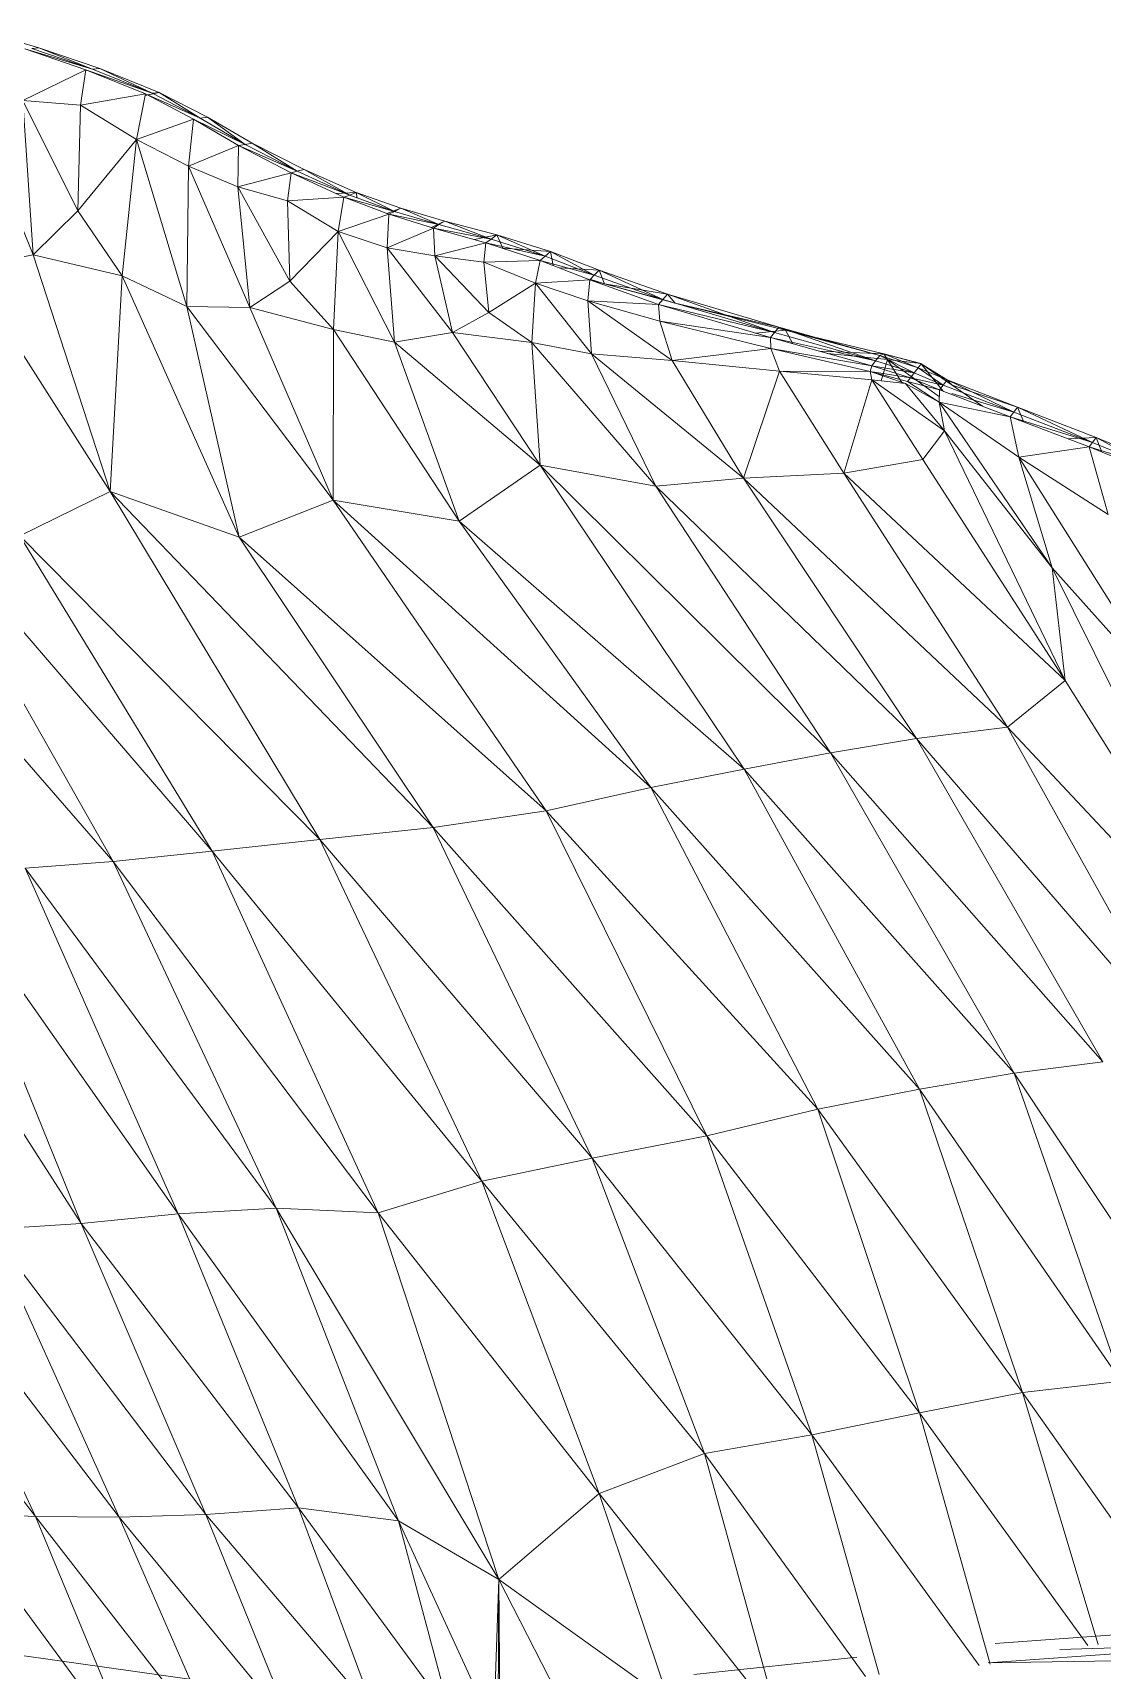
# Model space of a CAD drawing. Header units: millimetres. Extents: x -8546 to 211781, y -3000 to 31870.
# Drawn here: x -4163.8 to -4073.4, y 2579.4 to 2717.9 of the extents above; entities that cross this region are included whole.
import ezdxf

# ---------------------------------------------------------------- set-up
doc = ezdxf.new("R2010")
doc.units = ezdxf.units.MM
doc.layers.add('G-IMPT', color=8, linetype='Continuous', lineweight=9)
doc.layers.add('I-FURN', color=30, linetype='Continuous', lineweight=9)

# ---------------------------------------------------------------- blocks, each defined once
blk = doc.blocks.new('Artificial banana plant 1500mm - Family 4__C1-728657-Begane grond')
at = {"layer": 'G-IMPT'}
for p, q in [((249.51, 59.71), (245.16, 60.98)), ((249.51, 59.71), (245.16, 60.98)), ((248.33, 59.62), (254.05, 57.9)), ((248.33, 59.62), (254.05, 57.9)), ((248.33, 59.62), (253.48, 57.85)), ((248.33, 59.62), (253.48, 57.85)), ((249.51, 59.71), (248.9, 59.66)), ((249.51, 59.71), (248.9, 59.66)), ((248.9, 59.66), (254.05, 57.9)), ((254.05, 57.9), (248.9, 59.66)), ((254.66, 57.95), (249.51, 59.71)), ((254.66, 57.95), (249.51, 59.71)), ((254.05, 57.9), (249.51, 59.71)), ((254.05, 57.9), (249.51, 59.71)), ((253.48, 57.85), (248.16, 55.25)), ((253.48, 57.85), (248.16, 55.25)), ((253.48, 57.85), (253.01, 54.85)), ((253.48, 57.85), (253.01, 54.85)), ((253.48, 57.85), (259.07, 55.87)), ((253.48, 57.85), (259.07, 55.87)), ((253.48, 57.85), (258.51, 55.81)), ((253.48, 57.85), (258.51, 55.81)), ((254.66, 57.95), (254.05, 57.9)), ((254.66, 57.95), (254.05, 57.9)), ((254.05, 57.9), (259.07, 55.87)), ((259.07, 55.87), (254.05, 57.9)), ((259.68, 55.93), (254.66, 57.95)), ((259.68, 55.93), (254.66, 57.95)), ((259.07, 55.87), (254.66, 57.95)), ((259.07, 55.87), (254.66, 57.95)), ((243.49, 55.93), (249.01, 42.21)), ((243.49, 55.93), (249.01, 42.21)), ((258.51, 55.81), (253.01, 54.85)), ((258.51, 55.81), (253.01, 54.85)), ((258.51, 55.81), (257.75, 51.96)), ((258.51, 55.81), (257.75, 51.96)), ((259.68, 55.93), (258.49, 55.69)), ((259.68, 55.93), (258.49, 55.69)), ((258.51, 55.81), (263.14, 53.77)), ((258.51, 55.81), (263.14, 53.77)), ((258.51, 55.81), (262.58, 53.69)), ((258.51, 55.81), (262.58, 53.69)), ((259.68, 55.93), (259.07, 55.87)), ((259.68, 55.93), (259.07, 55.87)), ((259.07, 55.87), (263.14, 53.77)), ((263.14, 53.77), (259.07, 55.87)), ((263.74, 53.85), (259.68, 55.93)), ((263.74, 53.85), (259.68, 55.93)), ((263.14, 53.77), (259.68, 55.93)), ((263.14, 53.77), (259.68, 55.93)), ((248.16, 55.25), (253.01, 54.85)), ((248.16, 55.25), (253.01, 54.85)), ((248.16, 55.25), (249.01, 42.21)), ((248.16, 55.25), (249.01, 42.21)), ((248.16, 55.25), (252.79, 45.92)), ((248.16, 55.25), (252.79, 45.92)), ((253.01, 54.85), (252.79, 45.92)), ((253.01, 54.85), (252.79, 45.92)), ((253.01, 54.85), (257.75, 51.96)), ((253.01, 54.85), (257.75, 51.96)), ((262.58, 53.69), (257.75, 51.96)), ((262.58, 53.69), (257.75, 51.96)), ((262.58, 53.69), (262.14, 49.7)), ((262.58, 53.69), (262.14, 49.7)), ((262.58, 53.69), (266.93, 51.55)), ((262.58, 53.69), (266.93, 51.55)), ((262.58, 53.69), (266.38, 51.45)), ((262.58, 53.69), (266.38, 51.45)), ((263.74, 53.85), (263.14, 53.77)), ((263.74, 53.85), (263.14, 53.77)), ((263.14, 53.77), (266.93, 51.55)), ((266.93, 51.55), (263.14, 53.77)), ((267.52, 51.66), (263.74, 53.85)), ((267.52, 51.66), (263.74, 53.85)), ((266.93, 51.55), (263.74, 53.85)), ((266.93, 51.55), (263.74, 53.85)), ((257.75, 51.96), (252.79, 45.92)), ((257.75, 51.96), (252.79, 45.92)), ((257.75, 51.96), (256.54, 40.44)), ((257.75, 51.96), (256.54, 40.44)), ((257.75, 51.96), (262.14, 49.7)), ((257.75, 51.96), (262.14, 49.7)), ((257.75, 51.96), (262.02, 37.85)), ((257.75, 51.96), (262.02, 37.85)), ((266.38, 51.45), (262.14, 49.7)), ((266.38, 51.45), (262.14, 49.7)), ((266.38, 51.45), (266.31, 47.96)), ((266.38, 51.45), (266.31, 47.96)), ((266.93, 51.55), (266.38, 51.45)), ((266.93, 51.55), (266.38, 51.45)), ((266.38, 51.45), (271.34, 49.27)), ((266.38, 51.45), (271.34, 49.27)), ((266.38, 51.45), (270.81, 49.13)), ((266.38, 51.45), (270.81, 49.13)), ((267.52, 51.66), (266.93, 51.55)), ((267.52, 51.66), (266.93, 51.55)), ((266.93, 51.55), (271.34, 49.27)), ((271.34, 49.27), (266.93, 51.55)), ((271.91, 49.42), (267.52, 51.66)), ((271.91, 49.42), (267.52, 51.66)), ((271.34, 49.27), (267.52, 51.66)), ((271.34, 49.27), (267.52, 51.66)), ((262.14, 49.7), (262.02, 37.85)), ((262.14, 49.7), (262.02, 37.85)), ((262.14, 49.7), (266.31, 47.96)), ((262.14, 49.7), (266.31, 47.96)), ((262.14, 49.7), (267.34, 37.75)), ((262.14, 49.7), (267.34, 37.75)), ((270.81, 49.13), (266.31, 47.96)), ((270.81, 49.13), (266.31, 47.96)), ((270.81, 49.13), (270.51, 46.77)), ((270.81, 49.13), (270.51, 46.77)), ((271.34, 49.27), (270.81, 49.13)), ((271.34, 49.27), (270.81, 49.13)), ((270.81, 49.13), (275.77, 47.26)), ((270.81, 49.13), (275.77, 47.26)), ((270.81, 49.13), (275.26, 47.07)), ((270.81, 49.13), (275.26, 47.07)), ((271.91, 49.42), (271.34, 49.27)), ((271.91, 49.42), (271.34, 49.27)), ((271.34, 49.27), (275.77, 47.26)), ((275.77, 47.26), (271.34, 49.27)), ((276.32, 47.47), (271.91, 49.42)), ((276.32, 47.47), (271.91, 49.42)), ((275.77, 47.26), (271.91, 49.42)), ((275.77, 47.26), (271.91, 49.42)), ((266.31, 47.96), (270.51, 46.77)), ((266.31, 47.96), (270.51, 46.77)), ((266.31, 47.96), (267.34, 37.75)), ((266.31, 47.96), (267.34, 37.75)), ((266.31, 47.96), (270.7, 39.97)), ((266.31, 47.96), (270.7, 39.97)), ((276.32, 47.47), (274.59, 47.38)), ((276.32, 47.47), (274.59, 47.38)), ((275.77, 47.26), (275.26, 47.07)), ((275.77, 47.26), (275.26, 47.07)), ((276.32, 47.47), (275.77, 47.26)), ((276.32, 47.47), (275.77, 47.26)), ((275.77, 47.26), (279.56, 45.88)), ((279.56, 45.88), (275.77, 47.26)), ((280.09, 46.14), (276.32, 47.47)), ((280.09, 46.14), (276.32, 47.47)), ((279.56, 45.88), (276.32, 47.47)), ((279.56, 45.88), (276.32, 47.47)), ((276.32, 47.47), (276.39, 46.99)), ((276.32, 47.47), (276.39, 46.99)), ((249.01, 42.21), (252.79, 45.92)), ((249.01, 42.21), (252.79, 45.92)), ((252.79, 45.92), (256.54, 40.44)), ((252.79, 45.92), (256.54, 40.44)), ((275.26, 47.07), (270.51, 46.77)), ((275.26, 47.07), (270.51, 46.77)), ((270.51, 46.77), (274.79, 44.19)), ((270.51, 46.77), (274.79, 44.19)), ((270.51, 46.77), (270.7, 39.97)), ((270.51, 46.77), (270.7, 39.97)), ((275.26, 47.07), (274.79, 44.19)), ((275.26, 47.07), (274.79, 44.19)), ((275.26, 47.07), (279.56, 45.88)), ((275.26, 47.07), (279.56, 45.88)), ((275.26, 47.07), (279.07, 45.64)), ((275.26, 47.07), (279.07, 45.64)), ((280.09, 46.14), (278.91, 45.7)), ((280.09, 46.14), (278.91, 45.7)), ((279.56, 45.88), (279.07, 45.64)), ((279.56, 45.88), (279.07, 45.64)), ((280.09, 46.14), (279.56, 45.88)), ((280.09, 46.14), (279.56, 45.88)), ((279.56, 45.88), (283.31, 44.76)), ((283.31, 44.76), (279.56, 45.88)), ((283.81, 45.06), (280.09, 46.14)), ((283.81, 45.06), (280.09, 46.14)), ((283.31, 44.76), (280.09, 46.14)), ((283.31, 44.76), (280.09, 46.14)), ((279.07, 45.64), (274.79, 44.19)), ((279.07, 45.64), (274.79, 44.19)), ((279.07, 45.64), (278.92, 42.81)), ((279.07, 45.64), (278.92, 42.81)), ((282.84, 44.47), (278.92, 42.81)), ((282.84, 44.47), (278.92, 42.81)), ((279.07, 45.64), (283.31, 44.76)), ((279.07, 45.64), (283.31, 44.76)), ((279.07, 45.64), (282.84, 44.47)), ((279.07, 45.64), (282.84, 44.47)), ((283.81, 45.06), (282.64, 44.53)), ((283.81, 45.06), (282.64, 44.53)), ((283.31, 44.76), (282.84, 44.47)), ((283.31, 44.76), (282.84, 44.47)), ((282.84, 44.47), (287.71, 43.54)), ((282.84, 44.47), (287.71, 43.54)), ((282.84, 44.47), (287.27, 43.21)), ((282.84, 44.47), (287.27, 43.21)), ((282.84, 44.47), (282.97, 42.11)), ((282.84, 44.47), (282.97, 42.11)), ((283.81, 45.06), (283.31, 44.76)), ((283.81, 45.06), (283.31, 44.76)), ((283.31, 44.76), (287.71, 43.54)), ((287.71, 43.54), (283.31, 44.76)), ((288.19, 43.9), (283.81, 45.06)), ((288.19, 43.9), (283.81, 45.06)), ((287.71, 43.54), (283.81, 45.06)), ((287.71, 43.54), (283.81, 45.06)), ((274.79, 44.19), (270.7, 39.97)), ((274.79, 44.19), (270.7, 39.97)), ((274.79, 44.19), (274.4, 35.89)), ((274.79, 44.19), (274.4, 35.89)), ((274.79, 44.19), (278.92, 42.81)), ((274.79, 44.19), (278.92, 42.81)), ((274.79, 44.19), (279.56, 34.81)), ((274.79, 44.19), (279.56, 34.81)), ((287.27, 43.21), (282.97, 42.11)), ((287.27, 43.21), (282.97, 42.11)), ((288.19, 43.9), (286.3, 43.49)), ((288.19, 43.9), (286.3, 43.49)), ((287.27, 43.21), (287.11, 41.58)), ((287.27, 43.21), (287.11, 41.58)), ((287.71, 43.54), (287.27, 43.21)), ((287.71, 43.54), (287.27, 43.21)), ((287.27, 43.21), (292.27, 42.1)), ((287.27, 43.21), (292.27, 42.1)), ((287.27, 43.21), (291.86, 41.74)), ((287.27, 43.21), (291.86, 41.74)), ((288.19, 43.9), (287.71, 43.54)), ((288.19, 43.9), (287.71, 43.54)), ((287.71, 43.54), (292.27, 42.1)), ((292.27, 42.1), (287.71, 43.54)), ((292.72, 42.5), (288.19, 43.9)), ((292.72, 42.5), (288.19, 43.9)), ((292.27, 42.1), (288.19, 43.9)), ((292.27, 42.1), (288.19, 43.9)), ((288.19, 43.9), (288.72, 42.77)), ((288.19, 43.9), (288.72, 42.77)), ((243.49, 41.1), (249.01, 42.21)), ((243.49, 41.1), (249.01, 42.21)), ((249.01, 42.21), (256.54, 40.44)), ((249.01, 42.21), (256.54, 40.44)), ((249.01, 42.21), (255.54, 22.2)), ((249.01, 42.21), (255.54, 22.2)), ((278.92, 42.81), (282.97, 42.11)), ((278.92, 42.81), (282.97, 42.11)), ((278.92, 42.81), (279.56, 34.81)), ((278.92, 42.81), (279.56, 34.81)), ((278.92, 42.81), (284.45, 35.63)), ((278.92, 42.81), (284.45, 35.63)), ((282.97, 42.11), (287.11, 41.58)), ((282.97, 42.11), (287.11, 41.58)), ((282.97, 42.11), (284.45, 35.63)), ((282.97, 42.11), (284.45, 35.63)), ((282.97, 42.11), (287.52, 37.34)), ((282.97, 42.11), (287.52, 37.34)), ((291.86, 41.74), (287.11, 41.58)), ((291.86, 41.74), (287.11, 41.58)), ((287.11, 41.58), (291.47, 39.82)), ((287.11, 41.58), (291.47, 39.82)), ((287.11, 41.58), (287.52, 37.34)), ((287.11, 41.58), (287.52, 37.34)), ((292.72, 42.5), (288.72, 42.77)), ((292.72, 42.5), (288.72, 42.77)), ((291.86, 41.74), (291.47, 39.82)), ((291.86, 41.74), (291.47, 39.82)), ((292.27, 42.1), (291.86, 41.74)), ((292.27, 42.1), (291.86, 41.74)), ((296.05, 40.1), (291.86, 41.74)), ((296.05, 40.1), (291.86, 41.74)), ((291.86, 41.74), (296.43, 40.49)), ((291.86, 41.74), (296.43, 40.49)), ((292.72, 42.5), (292.27, 42.1)), ((292.72, 42.5), (292.27, 42.1)), ((292.27, 42.1), (296.43, 40.49)), ((296.43, 40.49), (292.27, 42.1)), ((296.85, 40.92), (292.72, 42.5)), ((296.85, 40.92), (292.72, 42.5)), ((296.43, 40.49), (292.72, 42.5)), ((296.43, 40.49), (292.72, 42.5)), ((292.72, 42.5), (292.95, 41.31)), ((292.72, 42.5), (292.95, 41.31)), ((243.49, 41.1), (255.54, 22.2)), ((243.49, 41.1), (255.54, 22.2)), ((256.54, 40.44), (255.54, 22.2)), ((256.54, 40.44), (255.54, 22.2)), ((256.54, 40.44), (262.02, 37.85)), ((256.54, 40.44), (262.02, 37.85)), ((256.54, 40.44), (266.42, 18.33)), ((256.54, 40.44), (266.42, 18.33)), ((296.85, 40.92), (293.48, 41.11)), ((296.85, 40.92), (293.48, 41.11)), ((296.05, 40.1), (296.43, 40.49)), ((296.05, 40.1), (296.43, 40.49)), ((296.85, 40.92), (296.43, 40.49)), ((296.85, 40.92), (296.43, 40.49)), ((302.22, 38.42), (296.43, 40.49)), ((302.22, 38.42), (296.43, 40.49)), ((302.62, 38.87), (296.85, 40.92)), ((302.62, 38.87), (296.85, 40.92)), ((302.22, 38.42), (296.85, 40.92)), ((302.22, 38.42), (296.85, 40.92)), ((296.85, 40.92), (297.29, 39.75)), ((296.85, 40.92), (297.29, 39.75)), ((267.34, 37.75), (270.7, 39.97)), ((267.34, 37.75), (270.7, 39.97)), ((270.7, 39.97), (274.4, 35.89)), ((270.7, 39.97), (274.4, 35.89)), ((291.47, 39.82), (287.52, 37.34)), ((291.47, 39.82), (287.52, 37.34)), ((291.47, 39.82), (291.16, 34.8)), ((291.47, 39.82), (291.16, 34.8)), ((296.05, 40.1), (291.47, 39.82)), ((296.05, 40.1), (291.47, 39.82)), ((291.47, 39.82), (295.88, 38.33)), ((291.47, 39.82), (295.88, 38.33)), ((291.47, 39.82), (296.19, 33.83)), ((291.47, 39.82), (296.19, 33.83)), ((296.05, 40.1), (295.88, 38.33)), ((296.05, 40.1), (295.88, 38.33)), ((297.29, 39.75), (296.05, 40.15)), ((297.29, 39.75), (296.05, 40.15)), ((301.86, 38), (296.05, 40.1)), ((302.22, 38.42), (296.05, 40.1)), ((301.86, 38), (296.05, 40.1)), ((302.22, 38.42), (296.05, 40.1)), ((301.86, 38), (296.05, 40.1)), ((296.05, 40.1), (302.22, 38.42)), ((302.62, 38.87), (297.29, 39.75)), ((302.62, 38.87), (297.29, 39.75)), ((303.28, 38.13), (297.29, 39.75)), ((303.28, 38.13), (297.29, 39.75)), ((302.22, 38.42), (302.62, 38.87)), ((302.22, 38.42), (302.62, 38.87)), ((312.03, 36.1), (302.62, 38.87)), ((312.03, 36.1), (302.62, 38.87)), ((311.66, 35.64), (302.62, 38.87)), ((311.66, 35.64), (302.62, 38.87)), ((302.62, 38.87), (303.28, 38.13)), ((302.62, 38.87), (303.28, 38.13)), ((262.02, 37.85), (267.34, 37.75)), ((262.02, 37.85), (267.34, 37.75)), ((262.02, 37.85), (266.42, 18.33)), ((262.02, 37.85), (266.42, 18.33)), ((262.02, 37.85), (274.37, 21.46)), ((262.02, 37.85), (274.37, 21.46)), ((267.34, 37.75), (274.4, 35.89)), ((267.34, 37.75), (274.4, 35.89)), ((267.34, 37.75), (274.37, 21.46)), ((267.34, 37.75), (274.37, 21.46)), ((301.86, 38), (295.88, 38.33)), ((301.86, 38), (295.88, 38.33)), ((295.88, 38.33), (301.96, 36.61)), ((295.88, 38.33), (301.96, 36.61)), ((295.88, 38.33), (296.19, 33.83)), ((295.88, 38.33), (296.19, 33.83)), ((295.88, 38.33), (303, 33.28)), ((295.88, 38.33), (303, 33.28)), ((301.86, 38), (302.22, 38.42)), ((301.86, 38), (302.22, 38.42)), ((301.86, 38), (311.66, 35.64)), ((301.86, 38), (311.66, 35.64)), ((301.86, 38), (311.31, 35.21)), ((301.86, 38), (311.31, 35.21)), ((301.86, 38), (301.96, 36.61)), ((301.86, 38), (301.96, 36.61)), ((301.86, 38), (311.66, 35.64)), ((302.22, 38.42), (311.66, 35.64)), ((302.22, 38.42), (311.66, 35.64)), ((302.22, 38.42), (311.66, 35.64)), ((312.03, 36.1), (303.28, 38.13)), ((312.03, 36.1), (303.28, 38.13)), ((312.59, 35.85), (303.28, 38.13)), ((312.59, 35.85), (303.28, 38.13)), ((284.45, 35.63), (287.52, 37.34)), ((284.45, 35.63), (287.52, 37.34)), ((287.52, 37.34), (291.16, 34.8)), ((287.52, 37.34), (291.16, 34.8)), ((311.31, 35.21), (301.96, 36.61)), ((311.31, 35.21), (301.96, 36.61)), ((301.96, 36.61), (311.34, 34.3)), ((301.96, 36.61), (311.34, 34.3)), ((301.96, 36.61), (303, 33.28)), ((301.96, 36.61), (303, 33.28)), ((311.66, 35.64), (312.03, 36.1)), ((311.66, 35.64), (312.03, 36.1)), ((320.55, 33.69), (312.03, 36.1)), ((320.55, 33.69), (312.03, 36.1)), ((320.2, 33.24), (312.03, 36.1)), ((320.2, 33.24), (312.03, 36.1)), ((312.03, 36.1), (312.59, 35.85)), ((312.03, 36.1), (312.59, 35.85)), ((274.4, 35.89), (274.37, 21.46)), ((274.4, 35.89), (274.37, 21.46)), ((274.4, 35.89), (279.56, 34.81)), ((274.4, 35.89), (279.56, 34.81)), ((274.4, 35.89), (285.01, 19.69)), ((274.4, 35.89), (285.01, 19.69)), ((279.56, 34.81), (284.45, 35.63)), ((279.56, 34.81), (284.45, 35.63)), ((279.56, 34.81), (285.01, 19.69)), ((279.56, 34.81), (285.01, 19.69)), ((279.56, 34.81), (291.87, 24.43)), ((279.56, 34.81), (291.87, 24.43)), ((284.45, 35.63), (291.16, 34.8)), ((284.45, 35.63), (291.16, 34.8)), ((284.45, 35.63), (291.87, 24.43)), ((284.45, 35.63), (291.87, 24.43)), ((291.16, 34.8), (296.19, 33.83)), ((291.16, 34.8), (296.19, 33.83)), ((291.16, 34.8), (291.87, 24.43)), ((291.16, 34.8), (291.87, 24.43)), ((291.16, 34.8), (301.62, 22.65)), ((291.16, 34.8), (301.62, 22.65)), ((312.59, 35.85), (310.06, 35.58)), ((312.59, 35.85), (310.06, 35.58)), ((311.66, 35.64), (311.31, 35.21)), ((311.66, 35.64), (311.31, 35.21)), ((311.66, 35.64), (311.31, 35.21)), ((320.2, 33.24), (311.31, 35.21)), ((320.2, 33.24), (311.31, 35.21)), ((311.31, 35.21), (319.88, 32.83)), ((311.31, 35.21), (319.88, 32.83)), ((311.31, 35.21), (311.34, 34.3)), ((311.31, 35.21), (311.34, 34.3)), ((320.2, 33.24), (311.31, 35.21)), ((311.66, 35.64), (320.2, 33.24)), ((311.66, 35.64), (320.2, 33.24)), ((311.66, 35.64), (320.2, 33.24)), ((320.55, 33.69), (312.59, 35.85)), ((320.55, 33.69), (312.59, 35.85)), ((320.89, 33.84), (312.59, 35.85)), ((320.89, 33.84), (312.59, 35.85)), ((312.59, 35.85), (313.22, 34.68)), ((312.59, 35.85), (313.22, 34.68)), ((296.19, 33.83), (303, 33.28)), ((296.19, 33.83), (303, 33.28)), ((296.19, 33.83), (301.62, 22.65)), ((296.19, 33.83), (301.62, 22.65)), ((296.19, 33.83), (309.05, 23.33)), ((296.19, 33.83), (309.05, 23.33)), ((311.34, 34.3), (303, 33.28)), ((311.34, 34.3), (303, 33.28)), ((303, 33.28), (312.09, 32.38)), ((303, 33.28), (312.09, 32.38)), ((303, 33.28), (309.05, 23.33)), ((303, 33.28), (309.05, 23.33)), ((319.88, 32.83), (311.34, 34.3)), ((319.88, 32.83), (311.34, 34.3)), ((311.34, 34.3), (319.73, 32.34)), ((311.34, 34.3), (319.73, 32.34)), ((311.34, 34.3), (312.09, 32.38)), ((311.34, 34.3), (312.09, 32.38)), ((320.89, 33.84), (315.46, 34.06)), ((320.89, 33.84), (315.46, 34.06)), ((321.21, 33.35), (316.13, 33.87)), ((321.21, 33.35), (316.13, 33.87)), ((320.2, 33.24), (319.88, 32.83)), ((320.2, 33.24), (319.88, 32.83)), ((320.2, 33.24), (320.55, 33.69)), ((320.2, 33.24), (320.55, 33.69)), ((320.2, 33.24), (323.47, 32.22)), ((320.2, 33.24), (323.47, 32.22)), ((320.55, 33.69), (320.89, 33.84)), ((320.55, 33.69), (320.89, 33.84)), ((323.81, 32.66), (320.55, 33.69)), ((323.81, 32.66), (320.55, 33.69)), ((323.47, 32.22), (320.55, 33.69)), ((323.47, 32.22), (320.55, 33.69)), ((321.21, 33.35), (320.67, 31.56)), ((321.21, 33.35), (320.67, 31.56)), ((320.89, 33.84), (324.03, 33.03)), ((320.89, 33.84), (324.03, 33.03)), ((323.81, 32.66), (320.89, 33.84)), ((323.81, 32.66), (320.89, 33.84)), ((324.04, 32.98), (320.89, 33.84)), ((324.04, 32.98), (320.89, 33.84)), ((320.89, 33.84), (321.21, 33.35)), ((320.89, 33.84), (321.21, 33.35)), ((325.59, 30.21), (321.21, 33.35)), ((325.59, 30.21), (321.21, 33.35)), ((324.03, 33.03), (321.21, 33.35)), ((324.03, 33.03), (321.21, 33.35)), ((321.21, 33.35), (322.45, 31.37)), ((321.21, 33.35), (322.45, 31.37)), ((312.09, 32.38), (309.05, 23.33)), ((312.09, 32.38), (309.05, 23.33)), ((319.73, 32.34), (312.09, 32.38)), ((319.73, 32.34), (312.09, 32.38)), ((312.09, 32.38), (319.88, 31.65)), ((312.09, 32.38), (319.88, 31.65)), ((312.09, 32.38), (317.52, 23.76)), ((312.09, 32.38), (317.52, 23.76)), ((319.88, 32.83), (319.73, 32.34)), ((319.88, 32.83), (319.73, 32.34)), ((323.16, 31.82), (319.73, 32.34)), ((323.16, 31.82), (319.73, 32.34)), ((319.73, 32.34), (322.9, 31.5)), ((319.73, 32.34), (322.9, 31.5)), ((319.73, 32.34), (319.88, 31.65)), ((319.73, 32.34), (319.88, 31.65)), ((319.73, 32.34), (322.72, 31.34)), ((319.73, 32.34), (322.72, 31.34)), ((319.88, 32.83), (323.47, 32.22)), ((319.88, 32.83), (323.47, 32.22)), ((319.88, 32.83), (323.16, 31.82)), ((319.88, 32.83), (323.16, 31.82)), ((323.47, 32.22), (323.16, 31.82)), ((323.47, 32.22), (323.16, 31.82)), ((323.81, 32.66), (323.47, 32.22)), ((323.81, 32.66), (323.47, 32.22)), ((323.47, 32.22), (325.92, 31.2)), ((325.92, 31.2), (323.47, 32.22)), ((323.81, 32.66), (324.04, 32.98)), ((323.81, 32.66), (324.04, 32.98)), ((326.25, 31.64), (323.81, 32.66)), ((326.25, 31.64), (323.81, 32.66)), ((325.92, 31.2), (323.81, 32.66)), ((325.92, 31.2), (323.81, 32.66)), ((326.68, 31.2), (324.03, 33.03)), ((326.68, 31.2), (324.03, 33.03)), ((325.92, 30.68), (324.03, 33.03)), ((325.92, 30.68), (324.03, 33.03)), ((326.25, 31.64), (324.04, 32.98)), ((326.25, 31.64), (324.04, 32.98)), ((326.68, 31.2), (324.04, 32.98)), ((326.68, 31.2), (324.04, 32.98)), ((319.88, 31.65), (317.52, 23.76)), ((319.88, 31.65), (317.52, 23.76)), ((319.88, 31.65), (322.72, 31.34)), ((319.88, 31.65), (322.72, 31.34)), ((319.88, 31.65), (326.01, 27.34)), ((319.88, 31.65), (326.01, 27.34)), ((319.88, 31.65), (324.2, 24.9)), ((319.88, 31.65), (324.2, 24.9)), ((325.56, 29.74), (322.72, 31.34)), ((325.56, 29.74), (322.72, 31.34)), ((322.72, 31.34), (326.01, 27.34)), ((322.72, 31.34), (326.01, 27.34)), ((323.16, 31.82), (322.9, 31.5)), ((323.16, 31.82), (322.9, 31.5)), ((325.61, 30.8), (322.9, 31.5)), ((325.61, 30.8), (322.9, 31.5)), ((322.9, 31.5), (325.56, 29.74)), ((322.9, 31.5), (325.56, 29.74)), ((323.16, 31.82), (325.92, 31.2)), ((323.16, 31.82), (325.92, 31.2)), ((323.16, 31.82), (325.61, 30.8)), ((323.16, 31.82), (325.61, 30.8)), ((325.61, 30.8), (325.56, 29.74)), ((325.61, 30.8), (325.56, 29.74)), ((325.92, 31.2), (325.61, 30.8)), ((325.92, 31.2), (325.61, 30.8)), ((325.61, 30.8), (331.58, 28.51)), ((325.61, 30.8), (331.58, 28.51)), ((326.25, 31.64), (325.92, 31.2)), ((326.25, 31.64), (325.92, 31.2)), ((325.92, 31.2), (331.87, 28.9)), ((331.87, 28.9), (325.92, 31.2)), ((332.19, 29.32), (326.25, 31.64)), ((332.19, 29.32), (326.25, 31.64)), ((331.87, 28.9), (326.25, 31.64)), ((331.87, 28.9), (326.25, 31.64)), ((326.25, 31.64), (326.68, 31.2)), ((326.25, 31.64), (326.68, 31.2)), ((326.64, 30.49), (331.87, 28.9)), ((326.64, 30.49), (331.87, 28.9)), ((332.19, 29.32), (326.68, 31.2)), ((332.19, 29.32), (326.68, 31.2)), ((329.24, 29.4), (326.68, 31.2)), ((329.24, 29.4), (326.68, 31.2)), ((331.58, 28.51), (325.56, 29.74)), ((331.58, 28.51), (325.56, 29.74)), ((325.56, 29.74), (332.31, 25.1)), ((325.56, 29.74), (332.31, 25.1)), ((325.56, 29.74), (326.01, 27.34)), ((325.56, 29.74), (326.01, 27.34)), ((325.56, 29.74), (335.12, 15.74)), ((325.56, 29.74), (335.12, 15.74)), ((332.19, 29.32), (331.87, 28.9)), ((332.19, 29.32), (331.87, 28.9)), ((338.84, 26.75), (332.19, 29.32)), ((338.84, 26.75), (332.19, 29.32)), ((338.53, 26.34), (332.19, 29.32)), ((338.53, 26.34), (332.19, 29.32)), ((332.19, 29.32), (332.72, 28.07)), ((332.19, 29.32), (332.72, 28.07)), ((331.87, 28.9), (331.58, 28.51)), ((331.87, 28.9), (331.58, 28.51)), ((331.58, 28.51), (338.53, 26.34)), ((331.58, 28.51), (338.53, 26.34)), ((331.58, 28.51), (338.25, 25.96)), ((331.58, 28.51), (338.25, 25.96)), ((331.58, 28.51), (332.31, 25.1)), ((331.58, 28.51), (332.31, 25.1)), ((331.87, 28.9), (338.53, 26.34)), ((338.53, 26.34), (331.87, 28.9)), ((326.01, 27.34), (324.2, 24.9)), ((326.01, 27.34), (324.2, 24.9)), ((326.01, 27.34), (335.12, 15.74)), ((326.01, 27.34), (335.12, 15.74)), ((326.01, 27.34), (336.22, 6.23)), ((326.01, 27.34), (336.22, 6.23)), ((338.84, 26.75), (336.46, 26.64)), ((338.84, 26.75), (336.46, 26.64)), ((338.53, 26.34), (338.25, 25.96)), ((338.53, 26.34), (338.25, 25.96)), ((338.84, 26.75), (338.53, 26.34)), ((338.84, 26.75), (338.53, 26.34)), ((338.53, 26.34), (343.2, 24.43)), ((343.2, 24.43), (338.53, 26.34)), ((343.49, 24.82), (338.84, 26.75)), ((343.49, 24.82), (338.84, 26.75)), ((343.2, 24.43), (338.84, 26.75)), ((343.2, 24.43), (338.84, 26.75)), ((338.84, 26.75), (339.31, 25.53)), ((338.84, 26.75), (339.31, 25.53)), ((338.25, 25.96), (332.31, 25.1)), ((338.25, 25.96), (332.31, 25.1)), ((332.31, 25.1), (339.85, 20.24)), ((332.31, 25.1), (339.85, 20.24)), ((332.31, 25.1), (335.12, 15.74)), ((332.31, 25.1), (335.12, 15.74)), ((332.31, 25.1), (345.52, 4.08)), ((332.31, 25.1), (345.52, 4.08)), ((338.25, 25.96), (343.2, 24.43)), ((338.25, 25.96), (343.2, 24.43)), ((338.25, 25.96), (342.93, 24.06)), ((338.25, 25.96), (342.93, 24.06)), ((338.25, 25.96), (339.85, 20.24)), ((338.25, 25.96), (339.85, 20.24)), ((285.01, 19.69), (291.87, 24.43)), ((285.01, 19.69), (291.87, 24.43)), ((291.87, 24.43), (301.62, 22.65)), ((291.87, 24.43), (301.62, 22.65)), ((291.87, 24.43), (309.1, -1.27)), ((291.87, 24.43), (309.1, -1.27)), ((291.87, 24.43), (316.4, 0.1)), ((291.87, 24.43), (316.4, 0.1)), ((309.05, 23.33), (317.52, 23.76)), ((309.05, 23.33), (317.52, 23.76)), ((317.52, 23.76), (324.2, 24.9)), ((317.52, 23.76), (324.2, 24.9)), ((317.52, 23.76), (336.22, 6.23)), ((317.52, 23.76), (336.22, 6.23)), ((317.52, 23.76), (331.34, 2.28)), ((317.52, 23.76), (331.34, 2.28)), ((324.2, 24.9), (336.22, 6.23)), ((324.2, 24.9), (336.22, 6.23)), ((247.91, 18.46), (255.54, 22.2)), ((247.91, 18.46), (255.54, 22.2)), ((255.54, 22.2), (266.42, 18.33)), ((255.54, 22.2), (266.42, 18.33)), ((255.54, 22.2), (273.24, -7.22)), ((255.54, 22.2), (273.24, -7.22)), ((255.54, 22.2), (282.82, -6.22)), ((255.54, 22.2), (282.82, -6.22)), ((301.62, 22.65), (309.05, 23.33)), ((301.62, 22.65), (309.05, 23.33)), ((301.62, 22.65), (316.4, 0.1)), ((301.62, 22.65), (316.4, 0.1)), ((301.62, 22.65), (323.65, 1.32)), ((301.62, 22.65), (323.65, 1.32)), ((309.05, 23.33), (323.65, 1.32)), ((309.05, 23.33), (323.65, 1.32)), ((309.05, 23.33), (331.34, 2.28)), ((309.05, 23.33), (331.34, 2.28)), ((238.21, 21.91), (255.78, -9.08)), ((238.21, 21.91), (255.78, -9.08)), ((238.21, 21.91), (264.15, -8.2)), ((238.21, 21.91), (264.15, -8.2)), ((266.42, 18.33), (274.37, 21.46)), ((266.42, 18.33), (274.37, 21.46)), ((274.37, 21.46), (285.01, 19.69)), ((274.37, 21.46), (285.01, 19.69)), ((274.37, 21.46), (292.36, -4.81)), ((274.37, 21.46), (292.36, -4.81)), ((274.37, 21.46), (301.21, -2.82)), ((274.37, 21.46), (301.21, -2.82)), ((285.01, 19.69), (301.21, -2.82)), ((285.01, 19.69), (301.21, -2.82)), ((285.01, 19.69), (309.1, -1.27)), ((285.01, 19.69), (309.1, -1.27)), ((232.24, 18.01), (255.78, -9.08)), ((232.24, 18.01), (255.78, -9.08)), ((247.91, 18.46), (264.15, -8.2)), ((247.91, 18.46), (264.15, -8.2)), ((247.91, 18.46), (273.24, -7.22)), ((247.91, 18.46), (273.24, -7.22)), ((266.42, 18.33), (282.82, -6.22)), ((266.42, 18.33), (282.82, -6.22)), ((266.42, 18.33), (292.36, -4.81)), ((266.42, 18.33), (292.36, -4.81)), ((335.12, 15.74), (345.52, 4.08)), ((335.12, 15.74), (345.52, 4.08)), ((335.12, 15.74), (336.22, 6.23)), ((335.12, 15.74), (336.22, 6.23)), ((335.12, 15.74), (353.49, -21.41)), ((335.12, 15.74), (353.49, -21.41)), ((336.22, 6.23), (331.34, 2.28)), ((336.22, 6.23), (331.34, 2.28)), ((336.22, 6.23), (353.49, -21.41)), ((336.22, 6.23), (353.49, -21.41)), ((323.65, 1.32), (331.34, 2.28)), ((323.65, 1.32), (331.34, 2.28)), ((353.49, -21.41), (331.34, 2.28)), ((353.49, -21.41), (331.34, 2.28)), ((331.34, 2.28), (346.77, -25.51)), ((331.34, 2.28), (346.77, -25.51)), ((309.1, -1.27), (316.4, 0.1)), ((309.1, -1.27), (316.4, 0.1)), ((316.4, 0.1), (323.65, 1.32)), ((316.4, 0.1), (323.65, 1.32)), ((316.4, 0.1), (331.9, -26.97)), ((316.4, 0.1), (331.9, -26.97)), ((316.4, 0.1), (339.39, -26.03)), ((316.4, 0.1), (339.39, -26.03)), ((323.65, 1.32), (346.77, -25.51)), ((323.65, 1.32), (346.77, -25.51)), ((323.65, 1.32), (339.39, -26.03)), ((323.65, 1.32), (339.39, -26.03)), ((301.21, -2.82), (309.1, -1.27)), ((301.21, -2.82), (309.1, -1.27)), ((309.1, -1.27), (323.92, -28.34)), ((309.1, -1.27), (323.92, -28.34)), ((309.1, -1.27), (331.9, -26.97)), ((309.1, -1.27), (331.9, -26.97)), ((292.36, -4.81), (301.21, -2.82)), ((292.36, -4.81), (301.21, -2.82)), ((301.21, -2.82), (315.32, -30.03)), ((301.21, -2.82), (315.32, -30.03)), ((301.21, -2.82), (323.92, -28.34)), ((301.21, -2.82), (323.92, -28.34)), ((282.82, -6.22), (292.36, -4.81)), ((282.82, -6.22), (292.36, -4.81)), ((292.36, -4.81), (305.93, -32.29)), ((292.36, -4.81), (305.93, -32.29)), ((292.36, -4.81), (315.32, -30.03)), ((292.36, -4.81), (315.32, -30.03)), ((273.24, -7.22), (282.82, -6.22)), ((273.24, -7.22), (282.82, -6.22)), ((282.82, -6.22), (296.25, -34.17)), ((282.82, -6.22), (296.25, -34.17)), ((282.82, -6.22), (305.93, -32.29)), ((282.82, -6.22), (305.93, -32.29)), ((255.78, -9.08), (264.15, -8.2)), ((255.78, -9.08), (264.15, -8.2)), ((264.15, -8.2), (273.24, -7.22)), ((264.15, -8.2), (273.24, -7.22)), ((264.15, -8.2), (278.18, -38.8)), ((264.15, -8.2), (278.18, -38.8)), ((264.15, -8.2), (286.92, -36.1)), ((264.15, -8.2), (286.92, -36.1)), ((273.24, -7.22), (286.92, -36.1)), ((273.24, -7.22), (286.92, -36.1)), ((273.24, -7.22), (296.25, -34.17)), ((273.24, -7.22), (296.25, -34.17)), ((248.36, -9.65), (255.78, -9.08)), ((248.36, -9.65), (255.78, -9.08)), ((248.36, -9.65), (261.28, -38.88)), ((248.36, -9.65), (261.28, -38.88)), ((248.36, -9.65), (269.55, -38.41)), ((248.36, -9.65), (269.55, -38.41)), ((255.78, -9.08), (269.55, -38.41)), ((255.78, -9.08), (269.55, -38.41)), ((255.78, -9.08), (278.18, -38.8)), ((255.78, -9.08), (278.18, -38.8)), ((245.01, -15.68), (261.28, -38.88)), ((245.01, -15.68), (261.28, -38.88)), ((245.21, -20.3), (253.09, -39.68)), ((245.21, -20.3), (253.09, -39.68)), ((331.9, -26.97), (339.39, -26.03)), ((331.9, -26.97), (339.39, -26.03)), ((245, -27.11), (253.09, -39.68)), ((245, -27.11), (253.09, -39.68)), ((323.92, -28.34), (331.9, -26.97)), ((323.92, -28.34), (331.9, -26.97)), ((331.9, -26.97), (340.96, -53.02)), ((331.9, -26.97), (340.96, -53.02)), ((331.9, -26.97), (348.95, -52.67)), ((331.9, -26.97), (348.95, -52.67)), ((315.32, -30.03), (323.92, -28.34)), ((315.32, -30.03), (323.92, -28.34)), ((323.92, -28.34), (332.62, -53.99)), ((323.92, -28.34), (332.62, -53.99)), ((323.92, -28.34), (340.96, -53.02)), ((323.92, -28.34), (340.96, -53.02)), ((305.93, -32.29), (315.32, -30.03)), ((305.93, -32.29), (315.32, -30.03)), ((315.32, -30.03), (323.9, -55.71)), ((315.32, -30.03), (323.9, -55.71)), ((315.32, -30.03), (332.62, -53.99)), ((315.32, -30.03), (332.62, -53.99)), ((296.25, -34.17), (305.93, -32.29)), ((296.25, -34.17), (305.93, -32.29)), ((305.93, -32.29), (314.81, -57.55)), ((305.93, -32.29), (314.81, -57.55)), ((305.93, -32.29), (323.9, -55.71)), ((305.93, -32.29), (323.9, -55.71)), ((286.92, -36.1), (296.25, -34.17)), ((286.92, -36.1), (296.25, -34.17)), ((296.25, -34.17), (305.74, -59.13)), ((296.25, -34.17), (305.74, -59.13)), ((296.25, -34.17), (314.81, -57.55)), ((296.25, -34.17), (314.81, -57.55)), ((278.18, -38.8), (286.92, -36.1)), ((278.18, -38.8), (286.92, -36.1)), ((296.85, -62.53), (286.92, -36.1)), ((296.85, -62.53), (286.92, -36.1)), ((286.92, -36.1), (305.74, -59.13)), ((286.92, -36.1), (305.74, -59.13)), ((261.28, -38.88), (269.55, -38.41)), ((261.28, -38.88), (269.55, -38.41)), ((288.36, -69.78), (269.55, -38.41)), ((288.36, -69.78), (269.55, -38.41)), ((279.88, -64.82), (269.55, -38.41)), ((279.88, -64.82), (269.55, -38.41)), ((269.55, -38.41), (278.18, -38.8)), ((269.55, -38.41), (278.18, -38.8)), ((245.31, -40.19), (253.09, -39.68)), ((245.31, -40.19), (253.09, -39.68)), ((253.09, -39.68), (261.28, -38.88)), ((253.09, -39.68), (261.28, -38.88)), ((271.44, -63.73), (253.09, -39.68)), ((271.44, -63.73), (253.09, -39.68)), ((253.09, -39.68), (263.61, -64.29)), ((253.09, -39.68), (263.61, -64.29)), ((279.88, -64.82), (261.28, -38.88)), ((279.88, -64.82), (261.28, -38.88)), ((271.44, -63.73), (261.28, -38.88)), ((271.44, -63.73), (261.28, -38.88)), ((296.85, -62.53), (278.18, -38.8)), ((296.85, -62.53), (278.18, -38.8)), ((288.36, -69.78), (278.18, -38.8)), ((288.36, -69.78), (278.18, -38.8)), ((245.31, -40.19), (263.61, -64.29)), ((245.31, -40.19), (263.61, -64.29)), ((245.31, -40.19), (256.3, -64.52)), ((245.31, -40.19), (256.3, -64.52)), ((243.39, -47.62), (256.3, -64.52)), ((243.39, -47.62), (256.3, -64.52)), ((242.54, -50.31), (249.21, -64.46)), ((242.54, -50.31), (249.21, -64.46)), ((323.9, -55.71), (332.62, -53.99)), ((323.9, -55.71), (332.62, -53.99)), ((332.62, -53.99), (340.96, -53.02)), ((332.62, -53.99), (340.96, -53.02)), ((332.62, -53.99), (347.38, -74.92)), ((332.62, -53.99), (347.38, -74.92)), ((332.62, -53.99), (339.01, -75.28)), ((332.62, -53.99), (339.01, -75.28)), ((241.33, -54.19), (249.21, -64.46)), ((241.33, -54.19), (249.21, -64.46)), ((314.81, -57.55), (323.9, -55.71)), ((314.81, -57.55), (323.9, -55.71)), ((323.9, -55.71), (329.89, -76.94)), ((323.9, -55.71), (329.89, -76.94)), ((323.9, -55.71), (338.14, -75.37)), ((323.9, -55.71), (338.14, -75.37)), ((305.74, -59.13), (314.81, -57.55)), ((305.74, -59.13), (314.81, -57.55)), ((320.51, -77.82), (314.81, -57.55)), ((320.51, -77.82), (314.81, -57.55)), ((314.81, -57.55), (328.95, -77.05)), ((314.81, -57.55), (328.95, -77.05)), ((296.85, -62.53), (305.74, -59.13)), ((296.85, -62.53), (305.74, -59.13)), ((311.21, -78.93), (305.74, -59.13)), ((311.21, -78.93), (305.74, -59.13)), ((319.35, -77.99), (305.74, -59.13)), ((319.35, -77.99), (305.74, -59.13)), ((296.85, -62.53), (288.36, -69.78)), ((296.85, -62.53), (288.36, -69.78)), ((302.77, -80.12), (296.85, -62.53)), ((302.77, -80.12), (296.85, -62.53)), ((309.94, -79.09), (296.85, -62.53)), ((309.94, -79.09), (296.85, -62.53)), ((253.62, -79.59), (242.26, -64.16)), ((253.62, -79.59), (242.26, -64.16)), ((242.26, -64.16), (249.21, -64.46)), ((242.26, -64.16), (249.21, -64.46)), ((261.81, -80.66), (249.21, -64.46)), ((261.81, -80.66), (249.21, -64.46)), ((255.35, -79.29), (249.21, -64.46)), ((255.35, -79.29), (249.21, -64.46)), ((249.21, -64.46), (256.3, -64.52)), ((249.21, -64.46), (256.3, -64.52)), ((263.61, -64.29), (256.3, -64.52)), ((263.61, -64.29), (256.3, -64.52)), ((270.92, -82.31), (256.3, -64.52)), ((270.92, -82.31), (256.3, -64.52)), ((263.33, -80.66), (256.3, -64.52)), ((263.33, -80.66), (256.3, -64.52)), ((271.44, -63.73), (263.61, -64.29)), ((271.44, -63.73), (263.61, -64.29)), ((277.9, -81.12), (263.61, -64.29)), ((277.9, -81.12), (263.61, -64.29)), ((263.61, -64.29), (270.92, -82.31)), ((263.61, -64.29), (270.92, -82.31)), ((284.27, -81.2), (271.44, -63.73)), ((284.27, -81.2), (271.44, -63.73)), ((279.88, -64.82), (271.44, -63.73)), ((279.88, -64.82), (271.44, -63.73)), ((271.44, -63.73), (277.9, -81.12)), ((271.44, -63.73), (277.9, -81.12)), ((287.93, -82.32), (279.88, -64.82)), ((287.93, -82.32), (279.88, -64.82)), ((284.27, -81.2), (279.88, -64.82)), ((284.27, -81.2), (279.88, -64.82)), ((288.36, -69.78), (279.88, -64.82)), ((288.36, -69.78), (279.88, -64.82)), ((287.93, -82.32), (288.36, -69.78)), ((287.93, -82.32), (288.36, -69.78)), ((288.31, -80.66), (288.36, -69.78)), ((288.31, -80.66), (288.36, -69.78)), ((302.77, -80.12), (288.36, -69.78)), ((302.77, -80.12), (288.36, -69.78)), ((294.44, -81.67), (288.36, -69.78)), ((294.44, -81.67), (288.36, -69.78)), ((288.47, -82.28), (288.36, -69.78)), ((288.47, -82.28), (288.36, -69.78)), ((330.31, -75.21), (351.17, -73.69)), ((330.31, -75.21), (351.17, -73.69)), ((242, -75.35), (264.62, -78.56)), ((242, -75.35), (264.62, -78.56)), ((329.7, -76.83), (352.89, -75.19)), ((329.7, -76.83), (352.89, -75.19)), ((335.76, -75.72), (352.89, -75.19)), ((335.76, -75.72), (352.89, -75.19)), ((318.62, -76.37), (304.85, -77.83)), ((318.62, -76.37), (304.85, -77.83)), ((329.7, -76.83), (353.29, -76.46)), ((329.7, -76.83), (353.29, -76.46))]:
    blk.add_line(p, q, dxfattribs=at)
blk = doc.blocks.new('Artificial banana plant 1500mm - Family 4__C2-728658-Begane grond')
blk.add_blockref('Artificial banana plant 1500mm - Family 4__C1-728657-Begane grond', (0, 0))
blk = doc.blocks.new('Artificial banana plant 1500mm - Family 4-728656-Begane grond')
blk.add_blockref('Artificial banana plant 1500mm - Family 4__C2-728658-Begane grond', (0, 0))
blk = doc.blocks.new('Artificial banana plant 1500mm - Ny märkning-728662-Begane grond')
blk.add_blockref('Artificial banana plant 1500mm - Family 4-728656-Begane grond', (0, 0))

msp = doc.modelspace()

# ---------------------------------------------------------------- block references
at = {"layer": 'I-FURN'}
msp.add_blockref('Artificial banana plant 1500mm - Ny märkning-728662-Begane grond', (-4412.76, 2656.87), dxfattribs=at)

doc.saveas('drawing.dxf')
